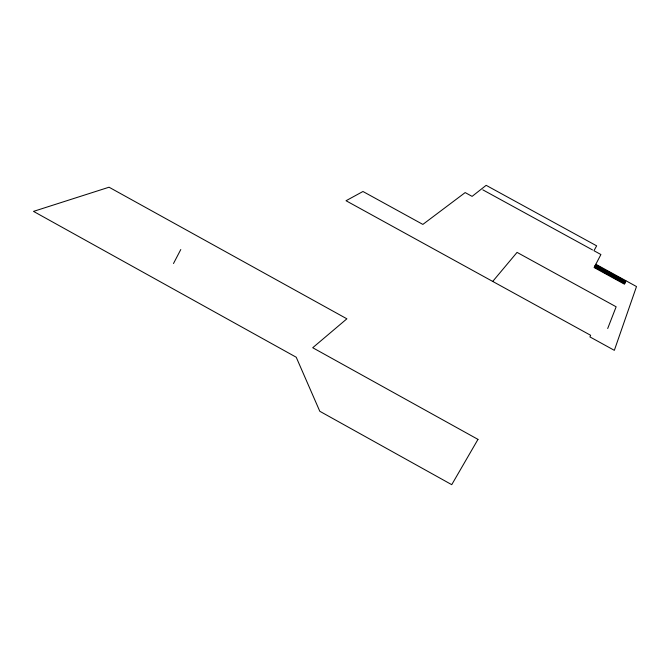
<?xml version="1.0" encoding="UTF-8"?>
<svg xmlns="http://www.w3.org/2000/svg" width="670" height="670" viewBox="0 0 670 670"><rect width="100%" height="100%" fill="white"/><g stroke="black" fill="none" stroke-linecap="round" stroke-linejoin="round"><path stroke-width="1" d="M607.69 328.526L616.14 306.785L517.056 252.389L492.911 281.191M625.813 280.697L624.457 284.164L594.131 267.539L600.906 254.525L593.947 250.714L596.652 245.84L486.152 185.33L472.099 196.377L465.173 192.583L422.854 224.416L362.956 191.494L346.03 200.732L590.63 335.293L589.935 336.909L614.34 350.335L636.5 286.551L595.839 264.265M173.488 263.528L180.791 249.525M482.819 189.845L592.523 249.935M595.596 264.734L625.621 281.191M595.354 265.194L625.428 281.676M595.111 265.663L625.236 282.171M594.868 266.124L625.043 282.665M594.625 266.593L624.85 283.167M594.382 267.07L624.658 283.661M477.978 439.378L451.739 484.67L319.799 411.279L296.224 357.227L33.5 211.385L109.042 187.215L346.884 318.811L312.722 347.73L477.978 439.378"/></g></svg>
